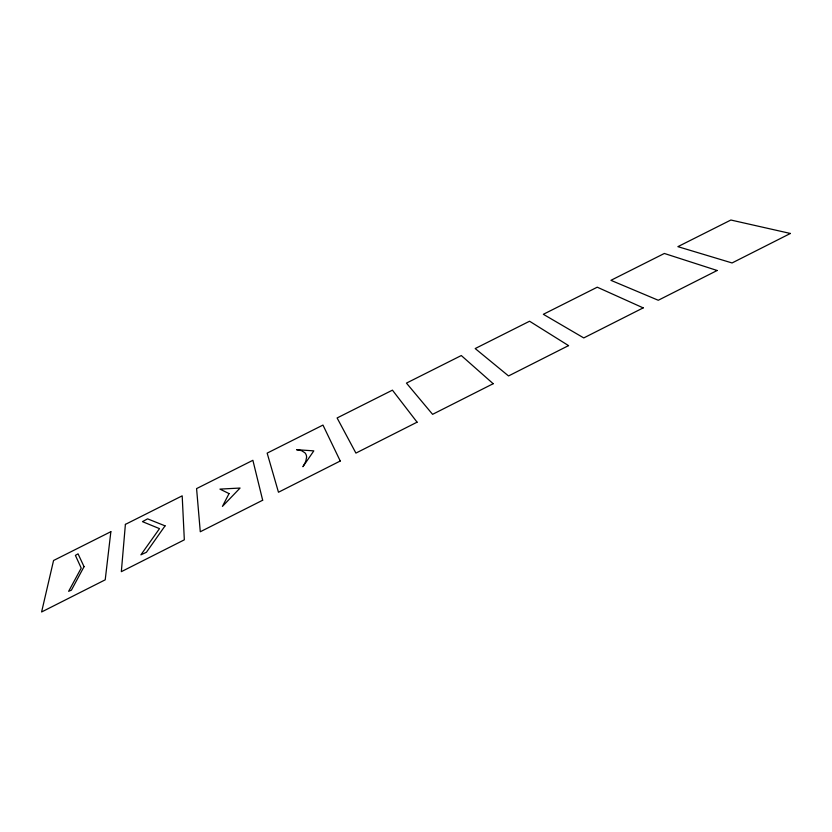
<?xml version="1.0" encoding="UTF-8"?>
<svg xmlns="http://www.w3.org/2000/svg" width="832" height="832" viewBox="0 0 832 832"><rect width="100%" height="100%" fill="white"/><g stroke="black" fill="none" stroke-linecap="round" stroke-linejoin="round"><path stroke-width="1.25" d="M306.592 457.153L305.739 461.531L302.931 466.71L313.81 450.871L296.556 449.686L301.538 450.663L304.866 452.764A67.34 20.249 -28.3 0 1 306.592 457.153M125.393 524.389L121.337 571.667L184.33 539.833L182.187 495.841L125.393 524.389M110.864 531.69L105.217 579.821L41.6 611.978L53.56 560.498L110.864 531.69M229.039 493.594L222.435 506.397L240.063 488.041L219.939 489.112L229.039 493.594M84.042 566.675L71.417 590.148L68.64 591.313L81.214 568.11L75.4 555.37L78.052 553.842L84.042 566.675M165.069 525.845L146.432 552.261L140.899 554.83L159.505 528.642L142.449 521.643L147.597 518.856L165.069 525.845M262.673 500.23L200.283 531.762L196.581 488.602L252.886 460.304L262.673 500.23M340.246 461.011L278.47 492.242L267.155 453.128L322.962 425.079L340.246 461.011M417.082 422.178L355.909 453.097L337.106 417.966L392.434 390.156L417.082 422.178M493.178 383.708L432.588 414.336L406.453 383.105L461.292 355.545L493.178 383.708M568.547 345.613L508.539 375.95L475.197 348.556L529.568 321.225L568.547 345.613M643.198 307.882L583.762 337.927L543.348 314.298L597.251 287.196L643.198 307.882M717.153 270.494L658.268 300.258L610.917 280.332L664.352 253.469L717.153 270.494M790.4 233.47L732.066 262.954L677.903 246.657L730.881 220.022L790.4 233.47"/></g></svg>
